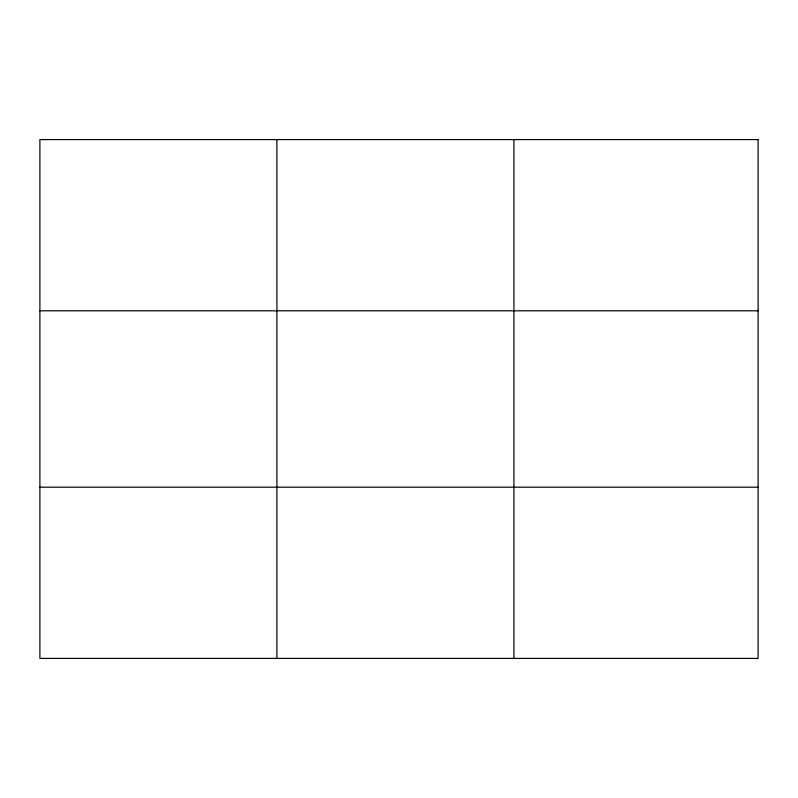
<?xml version="1.0" encoding="UTF-8"?>
<svg xmlns="http://www.w3.org/2000/svg" width="798" height="798" viewBox="0 0 798 798"><rect width="100%" height="100%" fill="white"/><g stroke="black" fill="none" stroke-linecap="round" stroke-linejoin="round"><path stroke-width="1.2" d="M276.906 139.58L276.906 658.42M513.912 139.58L513.912 658.42M39.9 310.801L758.1 310.801M39.9 487.199L758.1 487.199M758.1 139.58L758.1 658.42L39.9 658.42L39.9 139.58L758.1 139.58"/></g></svg>
